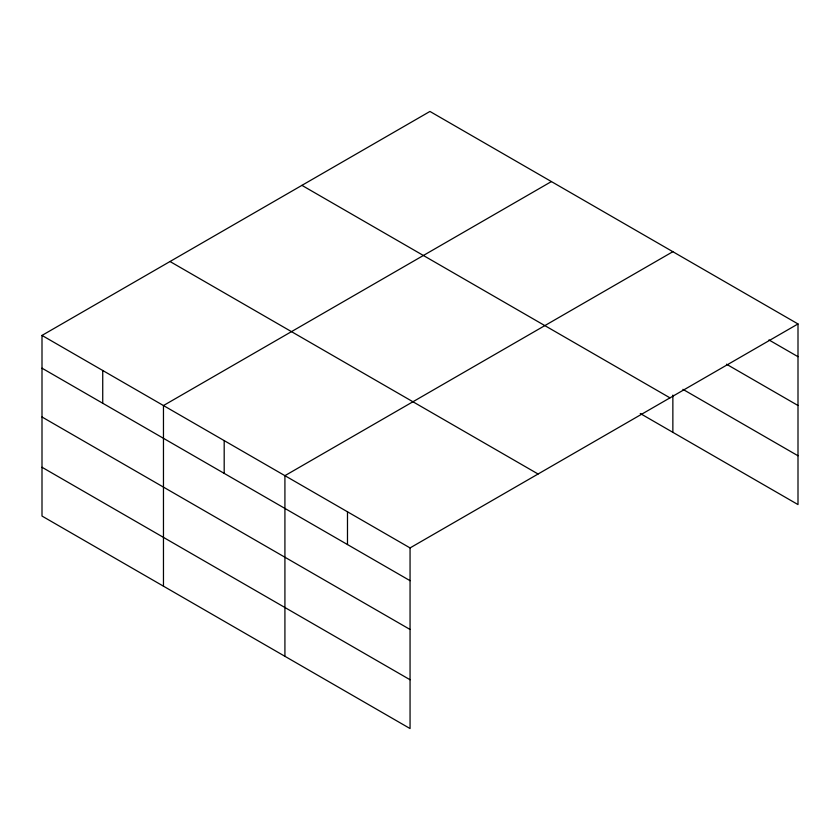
<?xml version="1.0" encoding="UTF-8"?>
<svg xmlns="http://www.w3.org/2000/svg" width="840" height="840" viewBox="0 0 840 840"><rect width="100%" height="100%" fill="white"/><g stroke="black" fill="none" stroke-linecap="round" stroke-linejoin="round"><path stroke-width="1.26" d="M42 335.423L410.056 547.922L410.056 728.553L42 516.054L42 335.423L429.944 111.447L798 323.946L798 504.578L640.248 413.501M551.397 181.577L163.464 405.552L163.464 586.183M672.861 251.696L284.918 475.671L284.918 656.303M410.056 547.922L798 323.946M768.947 339.938L798 356.706M726.495 364.214L798 405.5M682.92 389.34L798 455.774M301.917 185.357L669.984 397.856M170.016 261.513L538.083 474.012M42 368.183L410.056 580.682M42 416.987L410.056 629.475M42 467.261L410.056 679.76M672.861 395.084L672.861 432.327M347.487 511.802L347.487 544.562M224.185 440.612L224.185 473.372M102.732 370.482L102.732 403.253"/></g></svg>
